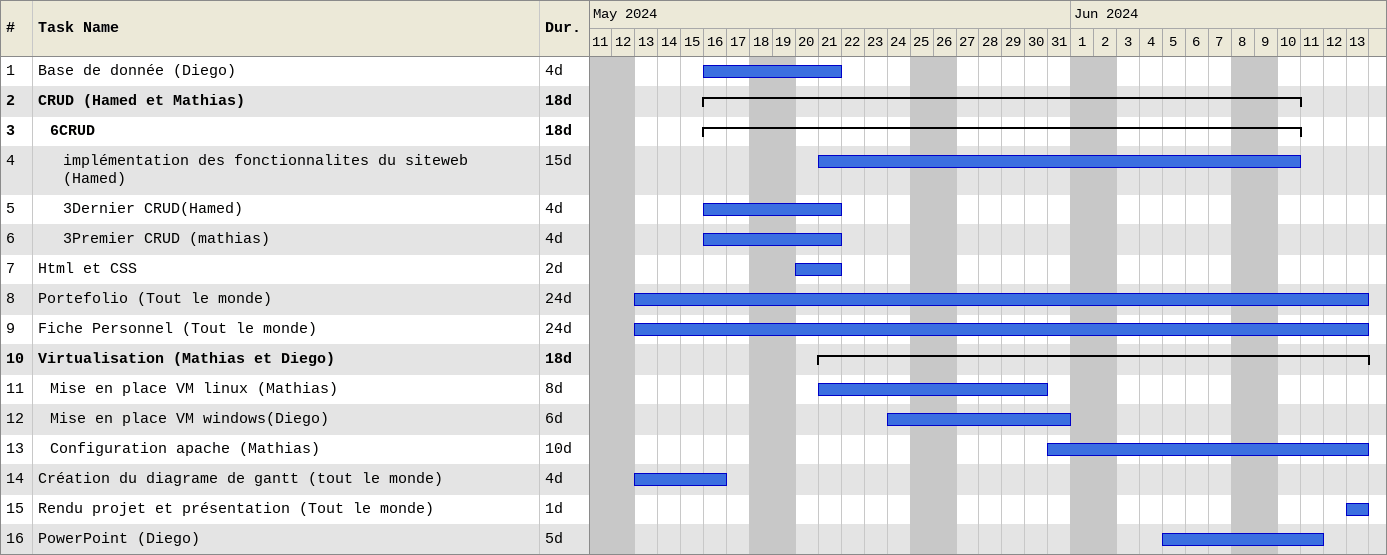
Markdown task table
| ID | Level | Task | Duration | Start | Finish |
|---|---|---|---|---|---|
| 1 | 1 | Base de donnée (Diego) | 4d | 2024-05-16 | 2024-05-21 |
| 2 | 1 | **CRUD (Hamed et Mathias)** | 18d | 2024-05-16 | 2024-06-10 |
| 3 | 2 | **6CRUD** | 18d | 2024-05-16 | 2024-06-10 |
| 4 | 3 | implémentation des fonctionnalites du siteweb (Hamed) | 15d | 2024-05-21 | 2024-06-10 |
| 5 | 3 | 3Dernier CRUD(Hamed) | 4d | 2024-05-16 | 2024-05-21 |
| 6 | 3 | 3Premier CRUD (mathias) | 4d | 2024-05-16 | 2024-05-21 |
| 7 | 1 | Html et CSS | 2d | 2024-05-20 | 2024-05-21 |
| 8 | 1 | Portefolio (Tout le monde) | 24d | 2024-05-13 | 2024-06-13 |
| 9 | 1 | Fiche Personnel (Tout le monde) | 24d | 2024-05-13 | 2024-06-13 |
| 10 | 1 | **Virtualisation (Mathias et Diego)** | 18d | 2024-05-21 | 2024-06-13 |
| 11 | 2 | Mise en place VM linux (Mathias) | 8d | 2024-05-21 | 2024-05-30 |
| 12 | 2 | Mise en place VM windows(Diego) | 6d | 2024-05-24 | 2024-05-31 |
| 13 | 2 | Configuration apache (Mathias) | 10d | 2024-05-31 | 2024-06-13 |
| 14 | 1 | Création du diagrame de gantt (tout le monde) | 4d | 2024-05-13 | 2024-05-16 |
| 15 | 1 | Rendu projet et présentation (Tout le monde) | 1d | 2024-06-13 | 2024-06-13 |
| 16 | 1 | PowerPoint (Diego) | 5d | 2024-06-05 | 2024-06-11 |
